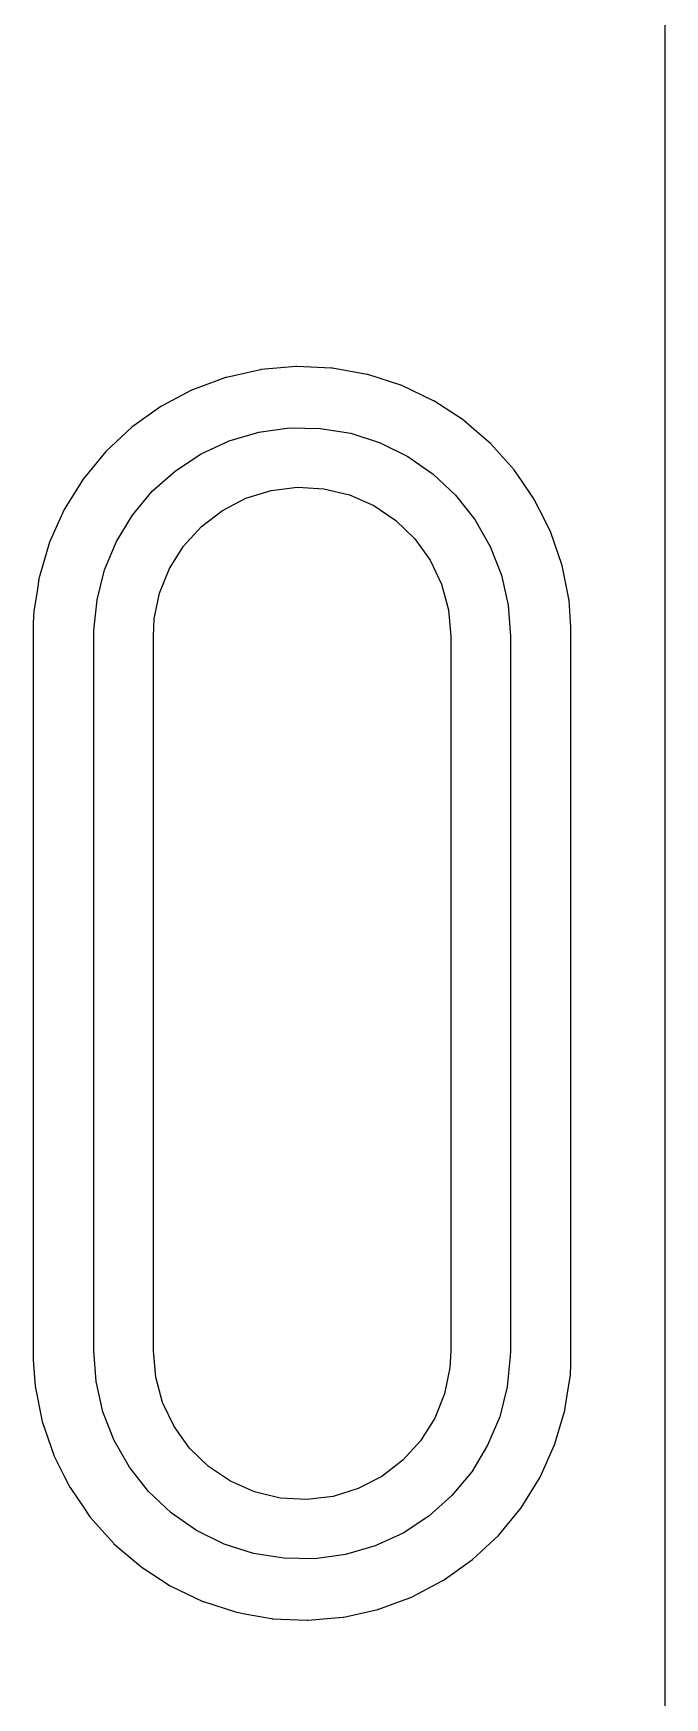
# Model space of a CAD drawing. Extents: x 14 to 417, y -165 to -100.
# Drawn here: x 412.01 to 417.32, y -132.91 to -118.94 of the extents above; entities that cross this region are included whole.
import ezdxf

# ---------------------------------------------------------------- set-up
doc = ezdxf.new("R2010")
doc.units = 0
doc.layers.add('BLACK', color=7, linetype='CONTINUOUS')

msp = doc.modelspace()

# ---------------------------------------------------------------- linework, layer by layer
at = {"layer": 'BLACK', "linetype": 'CONTINUOUS'}
for p, q in [((417.321, -99.6945), (417.321, -137.712)), ((413.631, -121.83), (413.548, -121.86)), ((413.635, -121.829), (413.631, -121.83)), ((413.631, -121.83), (413.631, -121.83)), ((413.639, -121.828), (413.635, -121.829)), ((413.924, -121.764), (413.639, -121.828)), ((413.639, -121.828), (413.639, -121.828)), ((413.928, -121.763), (413.924, -121.764)), ((413.924, -121.764), (413.924, -121.764)), ((414.063, -121.751), (413.928, -121.763)), ((414.222, -121.737), (414.063, -121.751)), ((414.227, -121.737), (414.222, -121.737)), ((414.222, -121.737), (414.222, -121.737)), ((414.231, -121.737), (414.227, -121.737)), ((414.522, -121.75), (414.231, -121.737)), ((414.231, -121.737), (414.231, -121.737)), ((414.526, -121.751), (414.522, -121.75)), ((414.522, -121.75), (414.522, -121.75)), ((414.53, -121.751), (414.526, -121.751)), ((414.741, -121.789), (414.53, -121.751)), ((414.53, -121.751), (414.53, -121.751)), ((414.822, -121.804), (414.741, -121.789)), ((414.826, -121.805), (414.822, -121.804)), ((415.103, -121.894), (414.826, -121.805)), ((414.826, -121.805), (414.826, -121.805)), ((413.35, -121.934), (413.092, -122.07)), ((413.353, -121.932), (413.35, -121.934)), ((413.35, -121.934), (413.35, -121.934)), ((413.548, -121.86), (413.353, -121.932)), ((415.107, -121.895), (415.103, -121.894)), ((415.103, -121.894), (415.103, -121.894)), ((415.378, -122.024), (415.107, -121.895)), ((413.088, -122.072), (412.843, -122.246)), ((413.092, -122.07), (413.088, -122.072)), ((415.382, -122.026), (415.378, -122.024)), ((415.626, -122.185), (415.382, -122.026)), ((415.382, -122.026), (415.382, -122.026)), ((412.843, -122.246), (412.624, -122.45)), ((413.91, -122.288), (414.167, -122.253)), ((414.167, -122.253), (414.427, -122.257)), ((414.427, -122.257), (414.683, -122.298)), ((415.63, -122.188), (415.626, -122.185)), ((415.626, -122.185), (415.626, -122.185)), ((415.633, -122.19), (415.63, -122.188)), ((415.701, -122.249), (415.633, -122.19)), ((415.633, -122.19), (415.633, -122.19)), ((415.858, -122.383), (415.701, -122.249)), ((413.426, -122.469), (413.661, -122.361)), ((413.661, -122.361), (413.91, -122.288)), ((414.683, -122.298), (414.93, -122.377)), ((414.93, -122.377), (415.162, -122.492)), ((416.058, -122.606), (415.858, -122.383)), ((412.624, -122.45), (412.434, -122.682)), ((413.209, -122.612), (413.426, -122.469)), ((415.162, -122.492), (415.375, -122.64)), ((412.434, -122.682), (412.275, -122.937)), ((413.015, -122.784), (413.209, -122.612)), ((415.375, -122.64), (415.564, -122.818)), ((416.06, -122.61), (416.058, -122.606)), ((416.112, -122.686), (416.06, -122.61)), ((416.06, -122.61), (416.06, -122.61)), ((416.226, -122.855), (416.112, -122.686)), ((412.849, -122.984), (413.015, -122.784)), ((413.802, -122.843), (414.014, -122.777)), ((414.014, -122.777), (414.235, -122.751)), ((414.235, -122.751), (414.457, -122.763)), ((414.457, -122.763), (414.673, -122.815)), ((414.673, -122.815), (414.876, -122.905)), ((415.564, -122.818), (415.725, -123.021)), ((412.275, -122.937), (412.152, -123.211)), ((413.428, -123.08), (413.604, -122.945)), ((413.604, -122.945), (413.802, -122.843)), ((414.876, -122.905), (415.061, -123.029)), ((416.228, -122.858), (416.226, -122.855)), ((416.27, -122.941), (416.228, -122.858)), ((416.228, -122.858), (416.228, -122.858)), ((416.361, -123.123), (416.27, -122.941)), ((412.715, -123.206), (412.849, -122.984)), ((413.278, -123.244), (413.428, -123.08)), ((415.061, -123.029), (415.22, -123.183)), ((415.725, -123.021), (415.854, -123.247)), ((412.152, -123.211), (412.067, -123.499)), ((412.614, -123.445), (412.715, -123.206)), ((413.16, -123.433), (413.278, -123.244)), ((415.22, -123.183), (415.35, -123.364)), ((415.854, -123.247), (415.948, -123.488)), ((416.458, -123.407), (416.361, -123.123)), ((415.35, -123.364), (415.446, -123.564)), ((412.066, -123.503), (412.047, -123.622)), ((412.067, -123.499), (412.066, -123.503)), ((412.066, -123.503), (412.066, -123.503)), ((412.551, -123.696), (412.614, -123.445)), ((413.077, -123.639), (413.16, -123.433)), ((415.948, -123.488), (416.005, -123.741)), ((416.518, -123.701), (416.458, -123.407)), ((412.047, -123.622), (412.02, -123.795)), ((413.032, -123.856), (413.077, -123.639)), ((415.446, -123.564), (415.504, -123.779)), ((412.02, -123.795), (412.015, -123.889)), ((412.525, -123.954), (412.551, -123.696)), ((415.504, -123.779), (415.524, -124)), ((416.005, -123.741), (416.024, -124)), ((416.532, -123.924), (416.518, -123.701)), ((412.015, -123.889), (412.015, -130.076)), ((413.024, -124), (413.032, -123.856)), ((416.532, -130.111), (416.532, -123.924)), ((412.524, -124), (412.525, -123.954)), ((412.524, -130), (412.524, -124)), ((413.024, -130), (413.024, -124)), ((415.524, -124), (415.524, -130)), ((416.024, -124), (416.024, -130)), ((412.015, -130.076), (412.03, -130.299)), ((412.543, -130.259), (412.524, -130)), ((413.044, -130.221), (413.024, -130)), ((415.524, -130), (415.516, -130.144)), ((416.023, -130.046), (415.997, -130.304)), ((416.024, -130), (416.023, -130.046)), ((413.102, -130.436), (413.044, -130.221)), ((415.516, -130.144), (415.471, -130.361)), ((416.513, -130.303), (416.528, -130.205)), ((416.528, -130.205), (416.532, -130.111)), ((412.03, -130.299), (412.09, -130.593)), ((412.6, -130.512), (412.543, -130.259)), ((415.471, -130.361), (415.388, -130.567)), ((415.997, -130.304), (415.934, -130.555)), ((416.482, -130.497), (416.513, -130.303)), ((412.694, -130.753), (412.6, -130.512)), ((413.198, -130.636), (413.102, -130.436)), ((416.396, -130.789), (416.481, -130.501)), ((416.481, -130.501), (416.482, -130.497)), ((412.09, -130.593), (412.187, -130.877)), ((413.328, -130.817), (413.198, -130.636)), ((415.388, -130.567), (415.27, -130.756)), ((415.934, -130.555), (415.833, -130.794)), ((412.823, -130.979), (412.694, -130.753)), ((415.27, -130.756), (415.12, -130.92)), ((415.833, -130.794), (415.699, -131.016)), ((416.273, -131.063), (416.396, -130.789)), ((412.187, -130.877), (412.189, -130.881)), ((412.189, -130.881), (412.189, -130.881)), ((412.189, -130.881), (412.278, -131.059)), ((413.487, -130.971), (413.328, -130.817)), ((415.12, -130.92), (414.944, -131.055)), ((412.278, -131.059), (412.322, -131.145)), ((412.984, -131.182), (412.823, -130.979)), ((413.672, -131.095), (413.487, -130.971)), ((414.944, -131.055), (414.746, -131.157)), ((415.699, -131.016), (415.533, -131.216)), ((416.114, -131.318), (416.273, -131.063)), ((412.322, -131.145), (412.324, -131.149)), ((412.324, -131.149), (412.436, -131.314)), ((413.173, -131.36), (412.984, -131.182)), ((413.875, -131.185), (413.672, -131.095)), ((414.091, -131.237), (413.875, -131.185)), ((414.746, -131.157), (414.534, -131.223)), ((412.436, -131.314), (412.49, -131.394)), ((414.313, -131.249), (414.091, -131.237)), ((414.534, -131.223), (414.313, -131.249)), ((415.533, -131.216), (415.339, -131.388)), ((415.924, -131.55), (416.114, -131.318)), ((412.49, -131.394), (412.69, -131.617)), ((413.386, -131.508), (413.173, -131.36)), ((415.339, -131.388), (415.122, -131.531)), ((412.69, -131.617), (412.693, -131.62)), ((412.693, -131.62), (412.693, -131.62)), ((412.693, -131.62), (412.915, -131.81)), ((413.618, -131.623), (413.386, -131.508)), ((413.865, -131.702), (413.618, -131.623)), ((415.122, -131.531), (414.887, -131.639)), ((415.705, -131.754), (415.924, -131.55)), ((414.121, -131.743), (413.865, -131.702)), ((414.381, -131.747), (414.121, -131.743)), ((414.638, -131.712), (414.381, -131.747)), ((414.887, -131.639), (414.638, -131.712)), ((415.46, -131.928), (415.705, -131.754)), ((412.915, -131.81), (412.915, -131.81)), ((412.915, -131.81), (412.918, -131.812)), ((412.918, -131.812), (412.922, -131.815)), ((412.922, -131.815), (412.922, -131.815)), ((412.922, -131.815), (413.166, -131.974)), ((413.166, -131.974), (413.166, -131.974)), ((413.166, -131.974), (413.17, -131.976)), ((413.17, -131.976), (413.441, -132.105)), ((415.198, -132.066), (415.456, -131.93)), ((415.456, -131.93), (415.46, -131.928)), ((415.456, -131.93), (415.456, -131.93)), ((413.441, -132.105), (413.445, -132.106)), ((413.445, -132.106), (413.445, -132.106)), ((413.445, -132.106), (413.722, -132.195)), ((414.624, -132.236), (414.909, -132.172)), ((414.909, -132.172), (414.913, -132.171)), ((414.909, -132.172), (414.909, -132.172)), ((414.913, -132.171), (414.918, -132.17)), ((414.918, -132.17), (415.093, -132.105)), ((415.093, -132.105), (415.195, -132.068)), ((415.195, -132.068), (415.198, -132.066)), ((415.198, -132.066), (415.198, -132.066)), ((413.722, -132.195), (413.726, -132.196)), ((413.726, -132.196), (413.807, -132.211)), ((413.807, -132.211), (414.018, -132.249)), ((414.018, -132.249), (414.018, -132.249)), ((414.018, -132.249), (414.022, -132.249)), ((414.022, -132.249), (414.026, -132.25)), ((414.026, -132.25), (414.026, -132.25)), ((414.026, -132.25), (414.317, -132.263)), ((414.317, -132.263), (414.317, -132.263)), ((414.317, -132.263), (414.321, -132.263)), ((414.321, -132.263), (414.326, -132.263)), ((414.326, -132.263), (414.516, -132.246)), ((414.326, -132.263), (414.326, -132.263)), ((414.516, -132.246), (414.62, -132.237)), ((414.62, -132.237), (414.624, -132.236)), ((414.624, -132.236), (414.624, -132.236))]:
    msp.add_line(p, q, dxfattribs=at)

doc.saveas('drawing.dxf')
